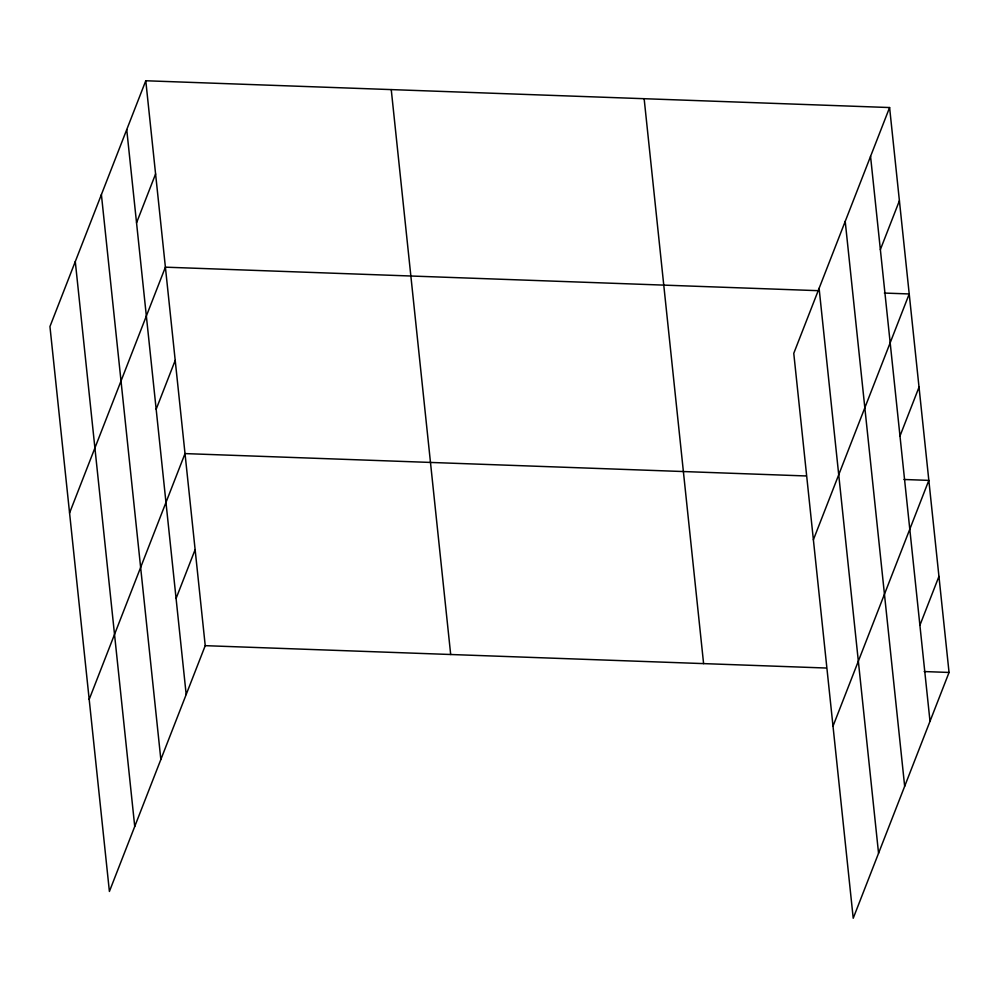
<?xml version="1.0" encoding="UTF-8"?>
<svg xmlns="http://www.w3.org/2000/svg" width="999" height="999" viewBox="0 0 999 999"><rect width="100%" height="100%" fill="white"/><g stroke="black" fill="none" stroke-linecap="round" stroke-linejoin="round"><path stroke-width="1.5" d="M145.779 80.757L49.95 326.548L109.403 891.458L205.232 645.666L145.779 80.757L889.597 107.542L949.05 672.452L853.221 918.243L793.768 353.334L889.597 107.542M136.551 222.814L155.594 173.963M69.568 512.974L165.397 267.17L819.118 290.709M156.169 409.24L175.212 360.389M89.186 699.4L185.015 453.596L806.106 475.961M176.074 598.476L195.13 549.637M880.369 249.6L899.412 200.749M813.386 539.76L909.215 293.956L884.365 293.057M899.987 436.014L919.03 387.162M833.004 726.173L928.833 480.382L903.983 479.483M919.904 625.262L938.948 576.411M205.232 645.666L826.323 668.031M924.187 671.553L949.05 672.452M870.554 156.381L930.007 721.303M845.216 221.378L904.669 786.288M819.105 288.336L878.558 853.258M644.143 98.701L703.596 663.611M391.246 89.598L450.686 654.507M126.736 129.608L186.189 694.517M101.399 194.593L160.851 759.515M75.287 261.563L134.74 826.473"/></g></svg>
